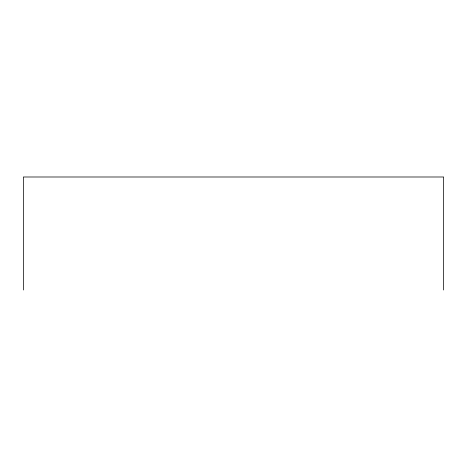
<?xml version="1.0" encoding="UTF-8"?>
<svg xmlns="http://www.w3.org/2000/svg" width="467" height="467" viewBox="0 0 467 467"><rect width="100%" height="100%" fill="white"/><g stroke="black" fill="none" stroke-linecap="round" stroke-linejoin="round"><path stroke-width="0.7" d="M443.65 290.007L443.65 176.993L23.35 176.993L23.35 290.007"/></g></svg>
